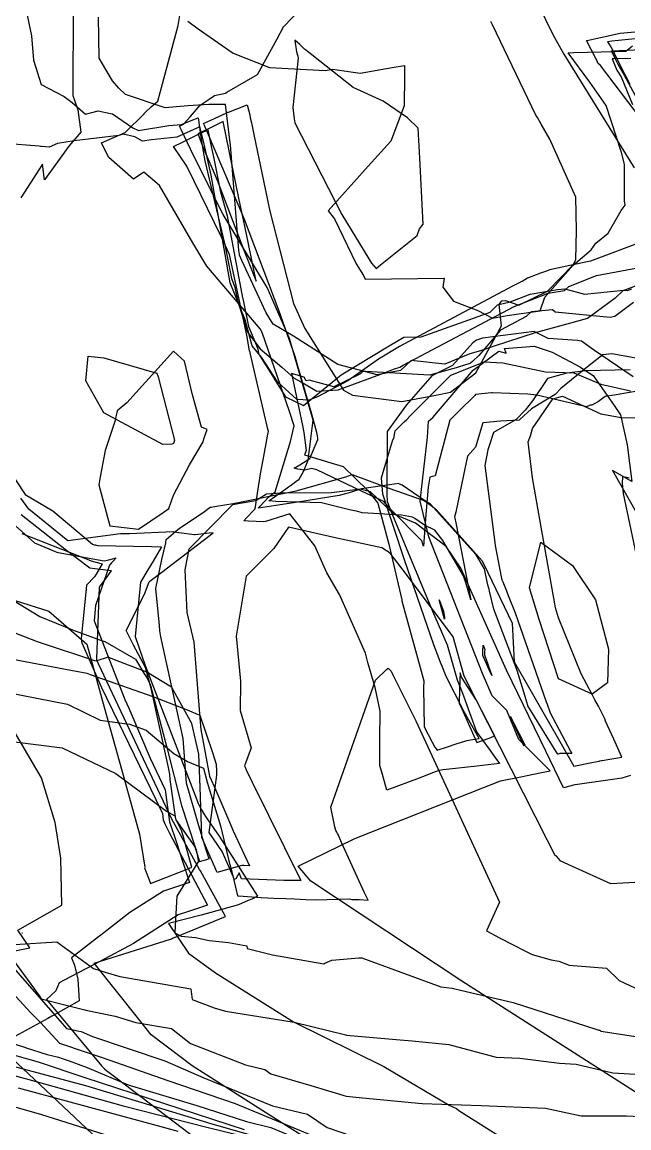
# Model space of a CAD drawing. Extents: x 0 to 298, y 0 to 220.
# Drawn here: x 31.68 to 49.19, y 158.27 to 190.17 of the extents above; entities that cross this region are included whole.
import ezdxf

# ---------------------------------------------------------------- set-up
doc = ezdxf.new("R2010")
doc.units = 0
doc.layers.add('LINES', color=1, linetype='CONTINUOUS')

msp = doc.modelspace()

# ---------------------------------------------------------------- linework, layer by layer
at = {"layer": 'LINES', "color": 1}
for points in [[(49.77, 191.747, 0), (49.121, 191.272, 0), (48.268, 191.32, 0), (47.002, 191.064, 0), (46.431, 190.949, 0), (46.472, 190.88, 0), (46.565, 190.725, 0), (46.85, 190.103, 0), (47.044, 189.727, 0), (47.314, 189.248, 0), (49.339, 185.967, 0)], [(31.73, 190.831, 0), (31.957, 189.775, 0), (32.017, 189.078, 0), (32.23, 188.373, 0), (32.894, 188.029, 0), (33.125, 187.855, 0), (33.509, 187.517, 0), (33.878, 187.618, 0), (34.231, 187.538, 0), (34.293, 187.523, 0), (34.874, 187.125, 0), (35.037, 187.046, 0), (35.914, 187.188, 0), (36.28, 187.218, 0), (36.565, 187.332, 0), (36.762, 187.411, 0), (36.849, 186.796, 0), (36.88, 186.615, 0), (36.91, 186.438, 0), (36.958, 186.175, 0), (37.534, 183.743, 0), (37.729, 182.775, 0), (37.811, 182.559, 0), (37.911, 182.109, 0), (38.185, 181.224, 0), (38.552, 180.75, 0), (39.18, 180.221, 0), (39.529, 179.897, 0), (39.833, 179.739, 0), (40.19, 179.529, 0), (40.799, 179.56, 0), (42.109, 180.048, 0), (42.4, 180.161, 0), (42.584, 180.22, 0), (42.681, 180.272, 0), (45.884, 181.97, 0), (46.858, 182.35, 0), (47.331, 182.432, 0), (47.459, 182.542, 0), (48.258, 182.861, 0), (49.702, 183.135, 0)], [(49.222, 180.143, 0), (47.941, 180.108, 0), (47.4, 180.046, 0), (46.843, 179.891, 0), (46.408, 179.246, 0), (46.196, 178.974, 0), (45.934, 178.706, 0), (45.282, 178.334, 0), (45.154, 177.952, 0), (45.122, 177.835, 0), (45.035, 177.383, 0), (45.326, 175.162, 0), (45.322, 175.132, 0), (45.329, 175.089, 0), (45.33, 175.081, 0), (45.332, 175.072, 0), (45.332, 175.072, 0), (45.509, 174.169, 0), (45.526, 174.086, 0), (45.549, 174.029, 0), (45.655, 173.763, 0), (45.707, 173.634, 0), (45.908, 173.133, 0), (46.803, 170.566, 0), (46.828, 170.495, 0), (46.915, 170.245, 0), (47.507, 169.139, 0), (47.517, 169.118, 0), (47.518, 169.117, 0), (47.541, 169.074, 0), (47.196, 169.069, 0), (47.145, 169.054, 0), (47.136, 169.051, 0), (47.08, 169.143, 0), (46.276, 170.452, 0), (46.273, 170.462, 0), (46.244, 170.557, 0), (46.197, 170.714, 0), (45.968, 171.467, 0), (45.296, 173.233, 0), (45.17, 173.754, 0), (45.154, 173.818, 0), (45.134, 173.9, 0), (45.133, 173.904, 0), (45.104, 174.025, 0), (45.024, 174.404, 0), (44.787, 174.806, 0), (43.462, 176.263, 0), (43.324, 176.355, 0), (42.649, 176.811, 0), (42.575, 176.843, 0), (42.55, 176.858, 0), (41.472, 176.71, 0), (41.118, 176.594, 0), (40.835, 176.514, 0), (39.642, 176.328, 0), (39.001, 176.228, 0), (38.5, 176.15, 0), (38.552, 176.208, 0), (38.789, 176.468, 0), (38.984, 176.618, 0), (39.431, 178.074, 0), (39.537, 178.526, 0), (39.396, 178.939, 0), (38.605, 181.22, 0), (38.552, 181.325, 0), (37.015, 183.133, 0), (36.608, 183.803, 0), (35.646, 185.456, 0), (35.198, 185.844, 0), (34.895, 185.638, 0), (34.188, 186.264, 0), (34.18, 186.28, 0), (33.976, 186.686, 0), (34.658, 186.987, 0), (35.202, 187.526, 0), (35.208, 187.532, 0), (35.229, 187.553, 0), (35.238, 187.562, 0), (35.42, 187.743, 0), (35.6, 187.893, 0), (35.731, 188.393, 0), (36.188, 190.071, 0), (36.316, 190.891, 0)], [(33.153, 190.633, 0), (33.145, 188.053, 0), (33.198, 187.925, 0), (33.289, 187.638, 0), (33.374, 186.999, 0), (33.15, 186.725, 0), (33.03, 186.598, 0), (32.329, 185.622, 0), (32.269, 186.075, 0), (31.651, 185.107, 0)], [(49.987, 180.369, 0), (48.695, 180.606, 0), (48.434, 180.57, 0), (48.04, 180.264, 0), (47.225, 179.599, 0), (47.061, 179.433, 0), (46.379, 179.015, 0), (46.046, 178.713, 0), (46.027, 178.686, 0), (45.482, 178.661, 0), (44.971, 178.615, 0), (44.76, 177.907, 0), (44.538, 177.655, 0), (44.416, 177.106, 0), (44.196, 176.035, 0), (44.16, 175.902, 0), (44.166, 175.866, 0), (44.193, 175.728, 0), (44.628, 173.508, 0), (44.49, 173.965, 0), (44.419, 174.198, 0), (43.82, 175.216, 0), (43.593, 175.518, 0), (43.297, 175.662, 0), (43.009, 175.854, 0), (42.95, 175.894, 0), (42.628, 175.945, 0), (41.498, 176.019, 0), (41.37, 176.056, 0), (41.126, 176.105, 0), (40.324, 176.301, 0), (39.005, 176.345, 0), (38.798, 176.359, 0), (39.291, 176.707, 0), (39.368, 176.761, 0), (39.427, 176.803, 0), (39.582, 176.918, 0), (39.674, 176.988, 0), (39.803, 177.204, 0), (39.938, 177.531, 0), (40.081, 178.69, 0), (39.9, 179.314, 0), (39.396, 181.046, 0), (38.749, 182.518, 0), (38.024, 183.726, 0), (37.487, 184.627, 0), (36.64, 186.305, 0), (36.277, 187.073, 0), (36.248, 187.134, 0), (36.229, 187.175, 0), (36.343, 187.226, 0), (36.54, 187.454, 0), (36.819, 187.777, 0), (37.077, 187.947, 0), (37.237, 188.052, 0), (37.548, 188.126, 0), (37.59, 188.15, 0), (38.471, 188.666, 0), (38.72, 189.117, 0), (39.028, 189.676, 0), (39.236, 190.053, 0), (39.241, 190.059, 0), (39.91, 190.746, 0)], [(49.601, 182.644, 0), (49.015, 182.423, 0), (48.792, 182.207, 0), (48.245, 181.805, 0), (47.999, 181.624, 0), (46.487, 181.207, 0), (45.304, 180.825, 0), (44.905, 180.694, 0), (44.604, 180.602, 0), (43.876, 180.305, 0), (42.911, 180.414, 0), (42.603, 180.126, 0), (41.931, 179.995, 0), (40.789, 180.292, 0), (39.51, 181.109, 0), (38.923, 181.462, 0), (38.725, 181.789, 0), (38.02, 183.291, 0), (37.958, 183.451, 0), (37.953, 183.484, 0), (37.945, 183.523, 0), (37.945, 183.525, 0), (37.94, 183.584, 0), (37.696, 186.632, 0), (37.679, 186.771, 0), (37.555, 187.8, 0), (37.353, 187.798, 0), (37.072, 187.795, 0), (36.465, 187.756, 0), (35.811, 187.696, 0), (34.671, 188.084, 0), (34.475, 188.27, 0), (34.29, 188.474, 0), (33.902, 189.137, 0), (33.883, 190.313, 0)], [(36.469, 190.199, 0), (36.761, 189.98, 0), (37.771, 189.281, 0), (38.823, 188.862, 0), (40.44, 188.775, 0), (40.635, 188.816, 0), (41.437, 188.702, 0), (42.356, 188.859, 0), (42.719, 188.921, 0), (42.715, 188.613, 0), (42.702, 187.755, 0), (42.321, 186.736, 0), (41.665, 186.013, 0), (40.841, 185.09, 0), (40.516, 184.724, 0), (40.692, 184.501, 0), (41.326, 183.199, 0), (41.529, 182.864, 0), (41.579, 182.758, 0), (43.857, 182.789, 0), (43.821, 182.523, 0), (44.125, 182.125, 0), (44.831, 181.85, 0), (45.253, 181.627, 0), (45.68, 181.709, 0), (46.629, 181.848, 0), (46.767, 182.238, 0), (47.578, 183.159, 0), (48.099, 183.606, 0), (48.235, 183.8, 0), (48.593, 184.083, 0), (48.967, 184.735, 0), (49.084, 184.895, 0), (49.06, 185.021, 0), (49.064, 186.057, 0), (49.05, 186.112, 0), (48.974, 186.407, 0), (48.532, 187.769, 0), (48.059, 188.438, 0), (47.437, 189.288, 0), (47.594, 189.293, 0), (48.789, 189.327, 0), (48.938, 189.331, 0), (48.948, 189.332, 0), (49.08, 189.333, 0), (49.1, 189.333, 0), (49.296, 189.489, 0)], [(45.51, 181.406, 0), (45.443, 182.022, 0), (45.522, 182.134, 0), (45.627, 182.144, 0), (46.014, 182.009, 0), (46.846, 182.411, 0), (47.58, 183.167, 0), (47.658, 183.31, 0), (47.675, 184.17, 0), (47.66, 185.123, 0), (46.906, 186.796, 0), (46.656, 187.226, 0), (46.556, 187.418, 0), (46.507, 187.489, 0), (45.251, 190.091, 0), (45.243, 190.109, 0), (45.223, 190.149, 0), (45.203, 190.191, 0)], [(49.55, 187.362, 0), (48.374, 188.92, 0), (48.296, 188.991, 0), (48.266, 189.071, 0), (48.255, 189.092, 0), (48.24, 189.12, 0), (47.967, 189.638, 0), (48.026, 189.651, 0), (48.373, 189.729, 0), (48.941, 189.856, 0), (50.948, 190.034, 0)], [(40.908, 184.618, 0), (41.688, 183.343, 0), (41.764, 183.218, 0), (41.894, 183.061, 0), (42.025, 183.167, 0), (43.082, 184.018, 0), (43.144, 184.209, 0), (43.25, 184.344, 0), (43.155, 186.246, 0), (43.107, 187.109, 0), (42.799, 187.411, 0), (42.097, 187.896, 0), (41.238, 188.291, 0), (39.859, 189.375, 0), (39.835, 189.397, 0), (39.694, 189.528, 0), (39.549, 189.649, 0), (39.551, 189.64, 0), (39.602, 189.314, 0), (39.634, 189.195, 0), (39.649, 189.135, 0), (39.492, 187.708, 0), (39.534, 187.387, 0), (39.549, 187.271, 0), (40.908, 184.618, 0)], [(49.56, 189.712, 0), (48.694, 189.619, 0), (48.575, 189.606, 0), (48.665, 189.461, 0), (49.063, 188.684, 0), (49.216, 188.387, 0)], [(49.616, 187.599, 0), (49.059, 188.635, 0), (48.878, 188.949, 0), (48.805, 189.103, 0), (48.69, 189.343, 0), (49.138, 189.366, 0), (49.947, 189.406, 0)], [(49.245, 189.119, 0), (48.758, 189.111, 0), (48.711, 189.11, 0), (48.777, 188.946, 0), (48.844, 188.784, 0), (48.971, 188.596, 0), (49.291, 187.799, 0)], [(51.035, 179.801, 0), (48.768, 179.41, 0), (48.502, 179.373, 0), (48.315, 179.229, 0), (48.122, 179.122, 0), (48.075, 179.12, 0), (47.967, 179.077, 0), (46.531, 179.411, 0), (46.27, 179.437, 0), (45.253, 179.479, 0), (45.229, 179.477, 0), (44.765, 179.426, 0), (44.741, 179.401, 0), (44.286, 178.952, 0), (44.271, 178.938, 0), (44.022, 178.693, 0), (43.596, 177.087, 0), (43.446, 177.047, 0), (43.4, 176.754, 0), (43.335, 175.963, 0), (43.26, 175.054, 0), (43.242, 175.114, 0), (43.214, 175.207, 0), (42.308, 176.123, 0), (42.115, 176.341, 0), (41.493, 176.63, 0), (40.189, 177.256, 0), (40.038, 177.291, 0), (39.84, 177.242, 0), (39.643, 177.279, 0), (39.535, 177.3, 0), (39.695, 177.399, 0), (39.983, 177.579, 0), (40.212, 178.128, 0), (40.22, 178.182, 0), (40.197, 178.29, 0), (40.186, 178.33, 0), (40.045, 178.86, 0), (39.62, 180.318, 0), (39.561, 180.522, 0), (39.102, 181.832, 0), (38.104, 184.476, 0), (37.978, 184.772, 0), (37.006, 187.054, 0), (36.952, 187.17, 0), (36.915, 187.25, 0), (37.569, 187.55, 0), (37.603, 187.567, 0), (37.619, 187.572, 0), (37.634, 187.578, 0), (38.177, 187.789, 0), (38.249, 187.497, 0), (38.267, 187.414, 0), (38.298, 187.271, 0), (38.383, 186.88, 0), (38.827, 184.718, 0), (39.511, 182.056, 0), (39.839, 181.338, 0), (40.958, 179.55, 0), (41.042, 179.505, 0), (41.214, 179.413, 0), (42.643, 179.228, 0), (43.571, 179.405, 0), (44.039, 179.493, 0), (44.777, 180.052, 0), (45.51, 181.406, 0)], [(38.436, 182.7, 0), (38.211, 183.776, 0), (38.106, 184.282, 0), (38.022, 184.687, 0), (37.949, 185.042, 0), (37.482, 187.304, 0), (37.058, 187.094, 0), (36.875, 187.004, 0), (36.856, 186.996, 0), (36.753, 186.948, 0), (36.761, 186.928, 0), (36.902, 186.572, 0), (37.309, 185.616, 0), (38.081, 183.598, 0), (38.378, 182.846, 0), (38.436, 182.7, 0)], [(49.672, 183.868, 0), (48.078, 183.281, 0), (47.481, 183.148, 0), (46.905, 183.027, 0), (46.783, 182.974, 0), (46.641, 182.932, 0), (46.267, 182.789, 0), (46.106, 182.691, 0), (46.071, 182.677, 0), (46.059, 182.67, 0), (45.829, 182.556, 0), (42.567, 180.812, 0), (41.963, 180.451, 0), (41.083, 179.823, 0), (40.202, 179.359, 0), (39.956, 179.262, 0), (39.61, 179.281, 0), (39.39, 179.492, 0), (39.049, 179.794, 0), (38.592, 180.505, 0), (38.323, 180.831, 0), (38.116, 181.587, 0), (37.69, 182.652, 0), (37.141, 185.753, 0), (36.932, 186.652, 0), (36.815, 187.159, 0), (36.722, 187.117, 0), (36.147, 186.856, 0), (35.42, 186.773, 0), (35.161, 186.742, 0), (34.939, 186.86, 0), (34.602, 186.942, 0), (34.477, 186.901, 0), (33.187, 186.747, 0), (32.706, 186.67, 0), (32.465, 186.566, 0), (32.362, 186.575, 0), (32.246, 186.585, 0), (32.215, 186.587, 0), (32.175, 186.591, 0), (31.186, 186.673, 0)], [(49.311, 179.941, 0), (48.172, 180.722, 0), (47.82, 180.965, 0), (47.703, 180.988, 0), (46.856, 181.041, 0), (46.461, 181.245, 0), (44.964, 181.053, 0), (44.797, 180.999, 0), (44.687, 180.922, 0), (44.099, 180.262, 0), (43.528, 179.973, 0), (43.516, 179.973, 0), (42.773, 179.131, 0), (42.217, 178.359, 0), (42.206, 176.547, 0), (42.219, 176.352, 0), (42.313, 176.091, 0), (43.524, 173.178, 0), (43.942, 172.208, 0), (44.233, 171.201, 0), (44.389, 170.816, 0), (44.792, 169.693, 0), (45.154, 169.2, 0), (45.322, 168.968, 0), (45.455, 168.784, 0), (44.801, 168.71, 0), (44.443, 168.669, 0), (43.835, 168.597, 0), (43.772, 168.589, 0), (43.715, 168.582, 0), (43.601, 168.539, 0), (43.134, 168.362, 0), (42.209, 168.011, 0), (42.08, 168.466, 0), (42.005, 168.731, 0), (42.008, 169.453, 0), (42.017, 170.298, 0), (41.874, 170.974, 0), (41.662, 171.697, 0), (41.586, 171.964, 0), (40.839, 173.663, 0), (40.472, 174.284, 0), (40.131, 175.065, 0), (39.406, 175.986, 0), (38.707, 175.77, 0), (38.656, 175.754, 0), (38.217, 175.777, 0), (38.077, 175.784, 0), (38.157, 175.868, 0), (38.378, 176.099, 0), (38.408, 176.131, 0), (38.483, 176.639, 0), (38.547, 177.077, 0), (38.558, 177.137, 0), (38.634, 177.545, 0), (38.762, 178.229, 0), (38.763, 178.231, 0), (38.777, 178.298, 0), (38.782, 178.322, 0), (38.791, 178.362, 0), (38.766, 178.471, 0), (38.756, 178.515, 0), (38.728, 178.637, 0), (38.71, 178.716, 0), (38.709, 178.721, 0), (38.267, 180.635, 0), (38.264, 180.641, 0), (38.263, 180.642, 0), (38.26, 180.649, 0), (38.253, 180.665, 0), (38.241, 180.692, 0), (38.167, 181.146, 0), (37.663, 183.472, 0), (37.439, 183.966, 0), (36.435, 186.019, 0), (36.071, 186.553, 0), (36.048, 186.586, 0), (36.308, 186.711, 0), (36.659, 186.879, 0), (37.039, 187.062, 0), (37.141, 186.581, 0), (37.203, 186.289, 0), (37.395, 185.316, 0), (37.604, 184.587, 0), (38.043, 182.22, 0), (38.047, 182.203, 0), (38.217, 181.395, 0), (38.445, 180.843, 0), (38.484, 180.746, 0), (38.506, 180.617, 0), (38.509, 180.6, 0), (38.546, 180.541, 0), (38.951, 179.888, 0), (38.956, 179.88, 0), (39.039, 179.747, 0), (39.279, 179.362, 0), (39.8, 179.111, 0), (39.803, 179.112, 0), (39.805, 179.114, 0), (40.887, 179.997, 0), (42.272, 180.836, 0), (42.698, 181.088, 0), (43.199, 181.091, 0), (45.109, 181.772, 0), (45.186, 181.802, 0), (45.4, 182.012, 0), (45.762, 182.105, 0), (46.343, 182.326, 0), (47.125, 182.462, 0), (47.341, 182.477, 0), (47.907, 182.324, 0), (49.031, 182.436, 0), (49.145, 182.434, 0), (49.27, 182.482, 0)], [(49.326, 182.087, 0), (48.786, 181.683, 0), (48.646, 181.651, 0), (47.063, 181.809, 0), (46.99, 181.871, 0), (46.37, 181.81, 0), (46.227, 181.678, 0), (45.488, 181.281, 0), (44.862, 180.556, 0), (44.678, 180.384, 0), (44.63, 180.34, 0), (44.619, 180.329, 0), (44.598, 180.323, 0), (44.21, 180.198, 0), (43.545, 180.013, 0), (43.444, 179.983, 0), (41.59, 180.093, 0), (41.513, 180.091, 0), (41.449, 180.03, 0), (40.678, 179.65, 0), (39.97, 179.845, 0), (39.883, 179.822, 0), (39.819, 179.932, 0), (39.775, 179.944, 0), (39.763, 179.947, 0), (39.454, 180.031, 0), (39.769, 178.531, 0), (39.809, 178.338, 0), (39.877, 177.818, 0), (39.829, 177.69, 0), (40.275, 177.556, 0), (40.278, 177.555, 0), (40.279, 177.555, 0), (40.492, 177.491, 0), (40.949, 177.355, 0), (41.661, 176.66, 0), (41.947, 176.298, 0), (42.261, 175.11, 0), (42.636, 173.502, 0), (42.638, 173.495, 0), (42.643, 173.474, 0), (42.692, 173.262, 0), (43.275, 171.171, 0), (43.268, 170.966, 0), (43.285, 169.84, 0), (43.514, 169.396, 0), (43.587, 169.253, 0), (43.66, 169.169, 0), (43.961, 169.267, 0), (44.211, 169.348, 0), (44.487, 169.437, 0), (44.514, 169.444, 0), (44.528, 169.448, 0), (44.618, 169.471, 0), (44.872, 169.501, 0), (44.532, 170.104, 0), (44.51, 170.144, 0), (44.435, 170.277, 0), (44.428, 170.291, 0), (43.9, 171.331, 0), (43.897, 171.34, 0), (43.894, 171.347, 0), (43.887, 171.365, 0), (43.789, 171.618, 0), (43.778, 171.648, 0), (43.56, 172.212, 0), (42.716, 174.655, 0), (42.093, 176.55, 0), (42.052, 177.022, 0), (42.205, 177.542, 0), (42.377, 178.12, 0), (42.411, 178.16, 0), (42.448, 178.38, 0), (42.71, 178.639, 0), (42.783, 178.711, 0), (42.882, 178.81, 0), (44.051, 179.986, 0), (44.173, 180.035, 0), (44.916, 180.335, 0), (45.011, 180.373, 0), (45.557, 180.34, 0), (46.785, 180.088, 0), (47.6, 180.05, 0), (47.879, 179.935, 0), (48.383, 179.731, 0), (49.24, 179.538, 0)], [(35.916, 176.136, 0), (36.047, 176.524, 0), (36.51, 177.405, 0), (36.903, 178.065, 0), (36.931, 178.15, 0), (37.022, 178.416, 0), (36.863, 178.49, 0), (36.596, 179.423, 0), (36.373, 180.391, 0), (36.053, 180.683, 0), (34.705, 179.189, 0), (34.424, 178.958, 0), (34.356, 178.648, 0), (34.083, 177.818, 0), (33.931, 177.054, 0), (33.894, 176.825, 0), (34.216, 175.64, 0), (35.042, 175.544, 0), (35.756, 176.028, 0), (35.916, 176.136, 0)], [(49.693, 159.096, 0), (44.366, 162.503, 0), (40.01, 165.387, 0), (39.65, 165.819, 0), (41.268, 166.611, 0), (41.283, 166.616, 0), (45.486, 168.285, 0), (46.118, 168.409, 0), (46.211, 168.427, 0), (46.669, 168.52, 0), (46.92, 168.571, 0), (46.791, 168.7, 0), (46.012, 169.478, 0), (45.665, 170.317, 0), (45.243, 170.736, 0), (44.963, 171.385, 0), (43.421, 175.32, 0), (43.166, 176.348, 0), (43.376, 178.2, 0), (43.412, 178.663, 0), (43.533, 178.762, 0), (44.7, 180.128, 0), (45.435, 180.677, 0), (45.648, 180.622, 0), (45.6, 180.758, 0), (46.457, 180.822, 0), (46.978, 180.648, 0), (47.501, 180.371, 0), (47.77, 180.229, 0), (48.16, 179.976, 0), (48.76, 179.116, 0), (48.948, 178.846, 0), (49.144, 177.973, 0), (49.279, 176.916, 0), (48.712, 177.241, 0), (49.641, 175.613, 0)], [(36.084, 178.108, 0), (36.056, 178.014, 0), (36.007, 177.995, 0), (35.74, 177.985, 0), (34.037, 178.904, 0), (33.52, 179.821, 0), (33.589, 180.533, 0), (34.039, 180.483, 0), (35.569, 180.042, 0), (35.609, 179.943, 0), (36.084, 178.108, 0)], [(30.613, 173.986, 0), (32.195, 173.022, 0), (33.138, 172.642, 0), (34.021, 172.318, 0), (34.034, 172.313, 0), (34.039, 172.312, 0), (34.068, 172.301, 0), (34.955, 171.791, 0), (35.192, 171.391, 0), (35.272, 171.273, 0), (35.38, 171.075, 0), (35.846, 169.284, 0), (36.282, 167.575, 0), (36.675, 166.373, 0), (36.701, 166.295, 0), (36.772, 165.946, 0), (37.001, 166.012, 0), (37.093, 166.039, 0), (37.059, 166.096, 0), (36.996, 166.298, 0), (36.928, 166.519, 0), (36.784, 166.983, 0), (36.424, 168.214, 0), (36.33, 169.504, 0), (35.687, 172.443, 0), (35.659, 172.607, 0), (35.65, 172.769, 0), (35.538, 173.835, 0), (35.715, 174.669, 0), (35.834, 175.149, 0), (35.84, 175.242, 0), (36.174, 175.537, 0), (36.177, 175.539, 0), (36.255, 175.591, 0), (36.279, 175.607, 0), (36.908, 176.026, 0), (37.108, 176.176, 0), (37.134, 176.18, 0), (37.288, 176.205, 0), (37.771, 176.281, 0), (39.591, 176.649, 0), (41.023, 177.057, 0), (41.207, 177.117, 0), (42.266, 176.727, 0), (43.28, 176.37, 0), (43.485, 176.226, 0), (43.622, 176.122, 0), (44.961, 174.628, 0), (45.122, 174.29, 0), (45.818, 172.836, 0), (45.882, 171.719, 0), (47.278, 169.281, 0), (47.604, 168.711, 0), (48.116, 168.813, 0), (48.331, 168.856, 0), (48.349, 168.859, 0), (48.397, 168.869, 0), (48.418, 168.874, 0), (48.639, 168.912, 0), (48.986, 168.964, 0), (48.753, 169.485, 0), (48.519, 170.009, 0), (48.491, 170.071, 0), (48.423, 170.224, 0), (48.308, 170.434, 0), (48.207, 170.617, 0), (48.136, 170.752, 0), (47.815, 171.367, 0), (47.158, 172.985, 0), (47.068, 173.276, 0), (47.055, 173.389, 0), (46.651, 175.663, 0), (46.406, 177.023, 0), (46.283, 178.068, 0), (46.347, 178.233, 0), (46.409, 178.449, 0), (46.995, 179.301, 0), (47.278, 179.386, 0), (48.376, 178.868, 0), (48.963, 178.762, 0), (50.378, 178.758, 0)], [(30.963, 177.753, 0), (31.772, 176.547, 0), (32.573, 176.071, 0), (33.717, 175.113, 0), (33.764, 175.09, 0), (33.787, 175.089, 0), (33.857, 175.073, 0), (35.419, 175.04, 0), (35.708, 175.034, 0), (35.461, 174.622, 0), (35.312, 174.375, 0), (35.097, 174.018, 0), (34.947, 172.445, 0), (35.233, 171.608, 0), (36.768, 167.612, 0), (36.856, 167.448, 0), (36.97, 167.258, 0), (37.367, 166.688, 0), (38.473, 164.957, 0), (38.311, 164.873, 0), (38.202, 164.828, 0), (37.925, 164.711, 0), (36.846, 164.404, 0), (35.905, 164.168, 0), (36.488, 163.314, 0), (37.265, 162.744, 0), (39.518, 161.332, 0), (42.123, 160.038, 0), (44.006, 158.925, 0), (44.216, 158.827, 0), (44.281, 158.769, 0), (46.231, 157.545, 0)], [(49.197, 177.015, 0), (49.125, 177.038, 0), (49.007, 177.053, 0), (49, 176.872, 0), (49.025, 176.577, 0), (49.504, 174.299, 0)], [(49.237, 168.439, 0), (48.983, 168.357, 0), (48.045, 168.229, 0), (47.637, 168.171, 0), (47.63, 168.17, 0), (47.304, 168.08, 0), (46.791, 169.14, 0), (45.66, 171.472, 0), (44.345, 174.424, 0), (43.913, 175.049, 0), (43.03, 175.722, 0), (42.407, 175.973, 0), (41.735, 176.623, 0), (41.45, 176.703, 0), (40.61, 176.597, 0), (39.169, 176.587, 0), (38.73, 176.557, 0), (38.431, 176.36, 0), (37.758, 176.25, 0), (36.495, 174.968, 0), (36.379, 174.376, 0), (36.44, 173.14, 0), (36.638, 172.288, 0), (36.811, 170.104, 0), (36.84, 169.763, 0), (37.094, 168.422, 0), (37.27, 168.013, 0), (37.619, 167.205, 0), (37.774, 166.846, 0), (38.031, 166.286, 0), (38.241, 165.831, 0), (38.077, 165.841, 0), (38.021, 165.844, 0), (37.41, 165.667, 0), (37.309, 165.638, 0), (36.873, 166.649, 0), (36.872, 166.651, 0), (36.869, 166.658, 0), (36.868, 166.674, 0), (36.821, 168.098, 0), (36.785, 169.058, 0), (36.577, 169.936, 0), (36.001, 170.972, 0), (35.996, 170.982, 0), (35.993, 170.988, 0), (35.278, 171.417, 0), (34.302, 171.795, 0), (34.165, 171.847, 0), (33.81, 171.737, 0), (32.131, 172.296, 0), (30.909, 172.768, 0)], [(31.488, 173.484, 0), (32.452, 173.182, 0), (32.808, 172.873, 0), (33.553, 172.223, 0), (34.055, 170.407, 0), (34.553, 168.624, 0), (35.072, 166.75, 0), (35.222, 165.789, 0), (35.214, 165.77, 0), (35.376, 165.351, 0), (35.388, 165.319, 0), (36.047, 165.578, 0), (36.448, 165.735, 0), (36.502, 165.756, 0), (36.514, 165.761, 0), (36.576, 165.789, 0), (36.567, 165.823, 0), (36.295, 166.831, 0), (36.115, 167.18, 0), (35.952, 168.32, 0), (35.949, 168.477, 0), (35.908, 168.669, 0), (35.407, 170.945, 0), (35.241, 171.556, 0), (34.893, 172.2, 0), (34.686, 172.625, 0), (35.211, 173.671, 0), (35.35, 174.028, 0), (35.372, 174.043, 0), (35.712, 174.302, 0), (37.197, 175.438, 0), (37.085, 175.426, 0), (36.675, 175.383, 0), (36.659, 175.385, 0), (36.208, 175.44, 0), (36.037, 175.464, 0), (34.779, 175.409, 0), (34.526, 175.411, 0), (33.003, 175.205, 0), (31.877, 176.118, 0), (31.651, 176.439, 0)], [(31.308, 175.807, 0), (32.041, 175.147, 0), (32.636, 174.901, 0), (32.688, 174.879, 0), (32.782, 174.862, 0), (33.616, 174.71, 0), (34.049, 174.63, 0), (34.182, 174.663, 0), (34.398, 174.715, 0), (34.307, 174.618, 0), (34.266, 174.574, 0), (34.202, 174.507, 0), (33.802, 173.341, 0), (33.766, 172.898, 0), (34.643, 170.633, 0), (34.759, 170.377, 0), (35.376, 168.939, 0), (35.809, 168.027, 0), (35.865, 167.594, 0), (35.936, 167.102, 0), (36.138, 166.502, 0), (36.313, 165.968, 0), (36.515, 165.352, 0), (36.164, 165.234, 0), (35.763, 165.101, 0), (34.795, 164.482, 0), (34.042, 163.901, 0), (33.914, 163.802, 0), (33.885, 163.78, 0), (33.106, 163.18, 0), (33.191, 162.965, 0), (33.294, 162.563, 0), (33.333, 161.938, 0), (32.579, 161.515, 0), (32.563, 161.507, 0), (32.538, 161.493, 0), (32.428, 161.431, 0), (31.054, 160.673, 0)], [(40.335, 157.682, 0), (38.733, 158.696, 0), (36.586, 160.058, 0), (35.408, 160.957, 0), (35.05, 161.408, 0), (33.765, 163.022, 0), (35.966, 163.714, 0), (35.994, 163.729, 0), (36.024, 163.745, 0), (36.051, 163.754, 0), (36.122, 163.779, 0), (36.129, 163.781, 0), (37.548, 164.367, 0), (36.826, 165.683, 0), (36.802, 165.728, 0), (36.255, 166.724, 0), (35.999, 167.181, 0), (33.892, 171.655, 0), (33.842, 171.764, 0), (33.838, 171.775, 0), (33.839, 171.803, 0), (33.921, 173.872, 0), (34.138, 174.173, 0), (34.145, 174.182, 0), (34.197, 174.255, 0), (34.26, 174.341, 0), (33.782, 174.404, 0), (33.637, 174.418, 0), (32.927, 174.958, 0), (31.659, 175.956, 0)], [(49.357, 165.353, 0), (48.673, 165.308, 0), (47.565, 165.813, 0), (47.206, 165.978, 0), (47.202, 165.983, 0), (47.109, 166.1, 0), (47.093, 166.12, 0), (47.067, 166.119, 0), (47.041, 166.169, 0), (46.83, 166.582, 0), (44.433, 171.306, 0), (44.117, 172.443, 0), (42.771, 174.234, 0), (42.306, 174.854, 0), (42.062, 175.007, 0), (40.76, 175.283, 0), (39.367, 175.6, 0), (38.942, 174.982, 0), (38.149, 174.191, 0), (37.859, 172.458, 0), (37.986, 171.162, 0), (37.973, 170.313, 0), (38.294, 169.232, 0), (38.104, 168.716, 0), (38.117, 168.675, 0), (38.151, 168.605, 0), (38.325, 168.25, 0), (39.721, 165.404, 0), (39.422, 165.41, 0), (39.237, 165.413, 0), (38.014, 165.453, 0), (37.941, 165.626, 0), (37.848, 165.459, 0), (37.805, 165.441, 0), (37.78, 165.498, 0), (37.778, 165.503, 0), (37.46, 166.241, 0), (37.079, 166.789, 0), (37.305, 168.452, 0), (37.301, 168.574, 0), (37.294, 168.758, 0), (37.187, 169.092, 0), (36.824, 170.167, 0), (36.404, 170.34, 0), (35.464, 170.71, 0), (33.66, 171.344, 0), (33.563, 171.379, 0), (33.09, 171.471, 0), (30.44, 171.963, 0)], [(31.68, 175.422, 0), (33.701, 174.618, 0), (33.994, 174.545, 0), (33.886, 174.36, 0), (33.819, 174.245, 0), (33.774, 174.167, 0), (33.546, 173.93, 0), (33.387, 172.376, 0), (33.395, 172.317, 0), (33.407, 172.261, 0), (33.975, 170.977, 0), (35.542, 167.742, 0), (35.731, 167.338, 0), (35.755, 167.161, 0), (35.813, 167.025, 0), (35.821, 167.007, 0), (35.93, 166.798, 0), (37.034, 164.696, 0), (36.457, 164.505, 0), (36.189, 164.416, 0), (34.9, 163.589, 0), (33.927, 163.076, 0), (32.897, 162.536, 0), (32.75, 162.452, 0), (32.656, 162.222, 0), (32.389, 161.977, 0), (33.982, 160.055, 0), (34.062, 159.979, 0), (34.131, 159.92, 0), (34.193, 159.866, 0), (34.388, 159.727, 0), (38.2, 156.83, 0)], [(46.599, 172.937, 0), (46.321, 173.849, 0), (46.648, 175.165, 0), (47.564, 174.501, 0), (48.223, 173.504, 0), (48.604, 172.079, 0), (48.575, 171.11, 0), (48.134, 170.781, 0), (47.155, 171.229, 0), (46.599, 172.937, 0)], [(43.865, 173.008, 0), (43.874, 172.948, 0), (43.775, 173.29, 0), (43.713, 173.505, 0), (43.732, 173.457, 0), (43.837, 173.182, 0), (43.865, 173.008, 0)], [(44.973, 171.897, 0), (44.979, 172.032, 0), (44.984, 172.177, 0), (44.985, 172.199, 0), (45.03, 172.075, 0), (45.028, 172.018, 0), (45.025, 171.926, 0), (45.028, 171.919, 0), (45.235, 171.32, 0), (45.198, 171.402, 0), (44.973, 171.897, 0)], [(31.902, 163.462, 0), (31.556, 163.972, 0), (32.831, 164.697, 0), (32.797, 166.054, 0), (32.642, 167.081, 0), (32.241, 168.371, 0), (30.957, 170.551, 0), (30.97, 170.89, 0), (30.738, 171.003, 0), (29.921, 171.52, 0), (29.22, 171.79, 0), (28.446, 171.327, 0), (28.05, 171.094, 0), (27.703, 170.889, 0), (27.552, 170.679, 0), (27.549, 170.674, 0), (27.389, 170.389, 0), (27.672, 169.086, 0), (28.301, 166.197, 0), (29.254, 164.848, 0), (30.548, 163.657, 0), (30.562, 163.195, 0), (31.902, 163.462, 0)], [(30.819, 170.916, 0), (32.992, 170.493, 0), (33.937, 170.038, 0), (34.785, 169.917, 0), (35.265, 169.743, 0), (36.057, 169.077, 0), (36.454, 168.842, 0), (36.92, 168.645, 0), (37.024, 168.247, 0), (37.412, 166.982, 0), (37.65, 165.98, 0), (37.731, 165.663, 0), (37.8, 165.381, 0), (37.901, 164.967, 0), (37.931, 164.965, 0), (38.577, 164.919, 0), (38.76, 164.906, 0), (38.944, 164.899, 0), (39.296, 164.885, 0), (39.546, 164.875, 0), (39.87, 164.862, 0), (40.172, 164.85, 0), (41.133, 164.877, 0), (41.201, 164.862, 0), (41.196, 164.861, 0), (41.291, 164.861, 0), (41.405, 164.861, 0), (41.664, 164.838, 0), (41.61, 164.956, 0), (41.566, 165.054, 0), (40.902, 166.509, 0), (40.807, 166.717, 0), (40.785, 166.765, 0), (40.766, 166.8, 0), (40.737, 166.852, 0), (40.706, 166.961, 0), (40.593, 167.52, 0), (41.882, 171.185, 0), (42.2, 171.494, 0), (42.244, 171.531, 0), (42.292, 171.484, 0), (42.33, 171.443, 0), (42.386, 171.327, 0), (43.044, 170.013, 0), (45.453, 164.786, 0), (45.311, 164.467, 0), (45.083, 163.954, 0), (45.458, 163.759, 0), (46.206, 163.369, 0), (46.395, 163.27, 0), (46.95, 163.117, 0), (47.17, 163.084, 0), (47.462, 162.968, 0), (48.541, 162.875, 0), (48.91, 162.522, 0), (50.281, 161.884, 0)], [(44.292, 170.529, 0), (44.292, 170.521, 0), (44.292, 170.521, 0), (44.371, 170.36, 0), (44.412, 170.27, 0), (44.555, 169.951, 0), (44.806, 169.391, 0), (45.16, 169.519, 0), (45.297, 169.569, 0), (45.324, 169.567, 0), (45.273, 169.666, 0), (44.785, 170.62, 0), (44.364, 171.279, 0), (44.321, 171.395, 0), (44.313, 171.174, 0), (44.294, 170.57, 0), (44.292, 170.529, 0)], [(46.197, 169.315, 0), (46.023, 169.65, 0), (45.77, 170.139, 0), (45.908, 169.834, 0), (45.98, 169.675, 0), (46.149, 169.301, 0), (46.183, 169.311, 0), (46.197, 169.315, 0)], [(31.473, 169.412, 0), (32.84, 169.238, 0), (34.391, 168.497, 0), (35.846, 167.406, 0), (36.086, 167.271, 0), (36.118, 167.156, 0), (36.665, 166.381, 0), (36.75, 166.115, 0), (36.765, 166.068, 0), (36.788, 165.997, 0), (36.145, 164.96, 0), (36.102, 164.098, 0), (36.092, 163.901, 0), (36.219, 163.833, 0), (36.269, 163.807, 0), (36.682, 163.76, 0), (37.084, 163.674, 0), (37.638, 163.616, 0), (38.166, 163.525, 0), (38.177, 163.443, 0), (38.448, 163.377, 0), (38.906, 163.264, 0), (40.386, 163.006, 0), (40.418, 163.02, 0), (40.619, 163.109, 0), (41.399, 163.176, 0), (41.473, 163.182, 0), (41.486, 163.177, 0), (41.666, 163.111, 0), (43.761, 162.338, 0), (44.093, 162.302, 0), (44.327, 162.241, 0), (45.852, 161.885, 0), (48.262, 161.113, 0), (48.319, 161.09, 0), (48.351, 161.087, 0), (48.378, 161.061, 0), (49.445, 160.899, 0)], [(31.672, 163.894, 0), (31.692, 163.898, 0), (31.681, 163.887, 0)], [(40.205, 157.986, 0), (37.839, 158.968, 0), (35.9, 159.632, 0), (34, 160.288, 0), (33.544, 160.443, 0), (32.769, 160.707, 0), (32.213, 161.309, 0), (32.164, 161.362, 0), (31.921, 161.599, 0), (30.156, 163.519, 0)], [(31.022, 163.348, 0), (32.503, 161.672, 0), (32.782, 161.355, 0), (32.969, 161.137, 0), (33.157, 161.1, 0), (33.28, 161.076, 0), (33.39, 161.054, 0), (33.71, 160.906, 0), (35.804, 160.204, 0), (36.931, 159.72, 0), (38.908, 158.905, 0), (39.918, 158.668, 0), (40.48, 158.281, 0), (41.885, 157.804, 0)], [(31.148, 163.496, 0), (32.041, 162.278, 0), (32.165, 162.098, 0), (32.234, 161.997, 0)], [(31.465, 163.559, 0), (32.689, 163.637, 0), (33.743, 162.87, 0), (34.077, 162.768, 0), (34.501, 162.638, 0), (36.549, 162.286, 0), (36.59, 161.977, 0), (37.22, 161.732, 0), (37.553, 161.639, 0), (39.529, 161.321, 0), (41.02, 160.953, 0), (41.038, 160.951, 0), (42.476, 160.824, 0), (42.939, 160.784, 0), (43.999, 160.676, 0), (45.364, 160.315, 0), (46.04, 160.287, 0), (47.19, 160.136, 0), (47.672, 160.109, 0), (48.725, 159.857, 0), (49.531, 159.815, 0)], [(32.234, 161.997, 0), (32.921, 161.822, 0), (33.493, 161.675, 0), (33.526, 161.668, 0), (34.37, 161.493, 0), (34.965, 161.308, 0), (35.995, 161.134, 0), (36.538, 160.709, 0), (38.127, 160.09, 0), (38.682, 159.959, 0), (38.862, 159.834, 0), (40.017, 159.494, 0), (41.036, 159.187, 0), (41.505, 159.139, 0), (43.225, 158.978, 0), (44.929, 158.917, 0), (46.782, 158.84, 0), (47.817, 158.623, 0), (49.124, 158.621, 0), (50.082, 158.573, 0)], [(38.099, 158.212, 0), (33.507, 159.719, 0), (32.161, 160.171, 0), (28.426, 161.215, 0)], [(30.668, 161.161, 0), (30.967, 160.85, 0), (31.779, 160.587, 0), (31.804, 160.58, 0), (32.411, 160.392, 0), (32.731, 160.313, 0), (32.835, 160.276, 0), (33.041, 160.202, 0), (33.558, 160.016, 0), (34.742, 159.514, 0), (36.725, 158.918, 0), (38.156, 158.457, 0), (38.857, 158.285, 0), (39.553, 157.995, 0)], [(31.035, 160.614, 0), (34.206, 157.628, 0)], [(30.981, 160.167, 0), (33.512, 159.49, 0), (35.14, 159.007, 0), (37.126, 158.396, 0), (39.919, 157.599, 0)], [(30.741, 159.98, 0), (32.085, 159.605, 0), (34.597, 158.903, 0), (37.01, 158.294, 0), (39.676, 157.634, 0)], [(31.567, 159.423, 0), (35.58, 158.344, 0), (36.174, 158.178, 0)], [(31.074, 158.995, 0), (32.247, 158.662, 0), (35.136, 157.745, 0)]]:
    msp.add_polyline3d(points, dxfattribs=at)

doc.saveas('drawing.dxf')
